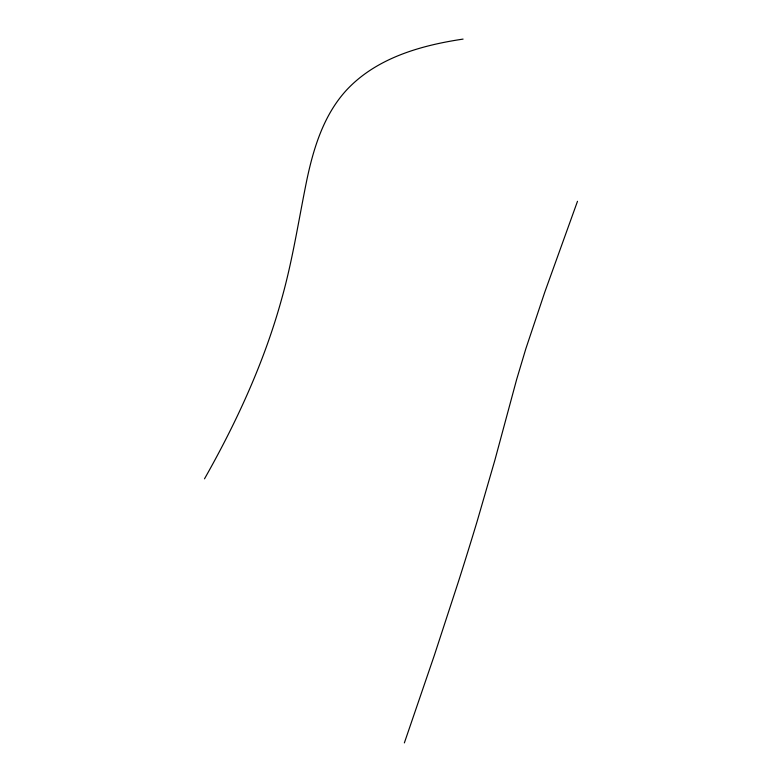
<?xml version="1.0" encoding="UTF-8"?>
<svg xmlns="http://www.w3.org/2000/svg" width="782" height="782" viewBox="0 0 782 782"><rect width="100%" height="100%" fill="white"/><g stroke="black" fill="none" stroke-linecap="round" stroke-linejoin="round"><path stroke-width="1.17" d="M404.362 742.9L434.323 655.384L458.516 581.358A267.542 14.447 -71.6 0 0 477.167 521.232L494.84 460.295L516.648 379.446L525.827 348.782L544.79 292.116L577.497 201.297M204.503 478.819C236.623 422.065 264.169 362.33 281.559 299.33C292.683 260.025 298.714 219.576 306.906 179.625C313.719 147.417 323.983 114.387 346.856 89.744C376.826 57.8 421.078 45.336 463.081 39.1"/></g></svg>
